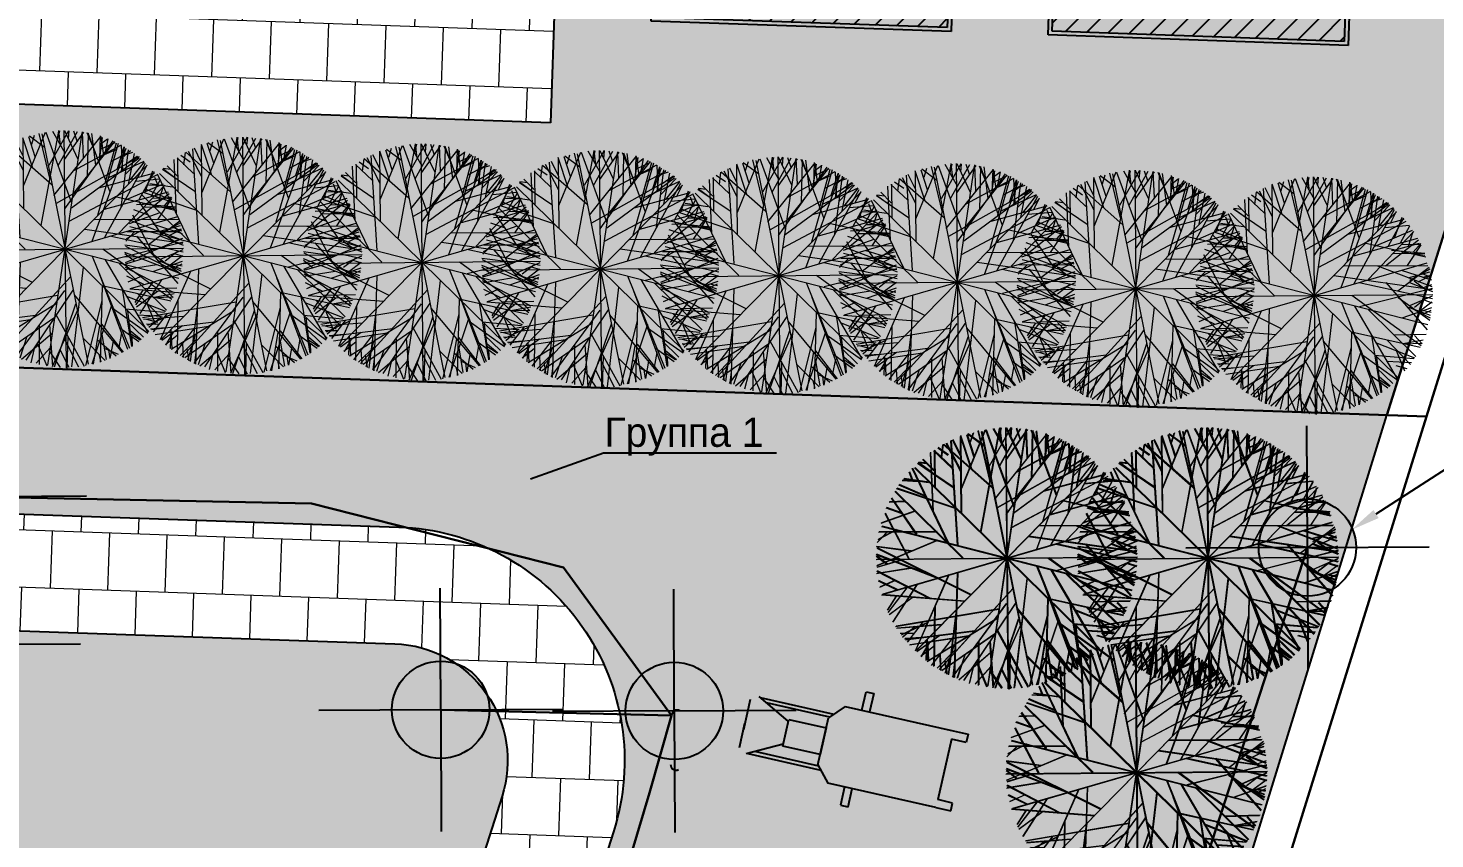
# Model space of a CAD drawing. Header units: millimetres. Extents: x -1042495 to -977915, y 3191218 to 3280168.
# Drawn here: x -999593 to -985150, y 3224631 to 3232953 of the extents above; entities that cross this region are included whole.
import ezdxf
from ezdxf import colors
from ezdxf.entities.mleader import LeaderData, LeaderLine
from ezdxf.math import Vec2, Vec3

# ---------------------------------------------------------------- set-up
doc = ezdxf.new("R2010")
doc.units = ezdxf.units.MM
doc.layers.get('0').update_dxf_attribs({"lineweight": 15})
for name, color, linetype in [('000 Граница', 6, 'Continuous'), ('000 дорожки', 7, 'Continuous'), ('000 Привязки', 1, 'Continuous'), ('_Освещение уличные фанари', 1, 'Continuous'), ('p', 7, 'Continuous'), ('оборудование', 251, 'Continuous')]:
    doc.layers.add(name, color=color, linetype=linetype)
for name, color, linetype, lineweight in [('_Группы Электрика', 7, 'Continuous', 15), ('_Кабель 0.4', 1, 'g5_119_3', 30), ('деревья', 118, 'Continuous', 0), ('мощение', 251, 'Continuous', 0), ('терраса', 39, 'Continuous', 25)]:
    doc.layers.add(name, color=color, linetype=linetype, lineweight=lineweight)
doc.layers.add('газон', color=7, linetype='Continuous', true_color=0xe4edc9)
doc.layers.add('кустарники лиственные', color=7, linetype='Continuous', lineweight=20, true_color=0x455c00)
doc.linetypes.add('g5_119_3', pattern='A,4,-1,[31,GUGK_2005.shx,S=0.1,R=0,X=0,Y=0],4,[31,GUGK_2005.shx,S=0.1,R=180,X=0,Y=0],-1', length=10)
pattern_1 = [(358, (0, 0), (20.56557541684968, 588.9210265458128), []), (88.00000000000001, (0, 0), (-273.8949378560566, 599.2038142542376), [589.28, -589.28])]

# ---------------------------------------------------------------- blocks, each defined once
blk = doc.blocks.new('й3')
at = {"layer": 'деревья', "lineweight": 0}
for p, q in [((-135.0005525550951, 507.1464805208379), (-91.23814700337243, 591.6659040655286)), ((-125.3775391008821, 549.405999999999), (-79.60253910088795, 594.5460000000021)), ((-123.6165391008835, 321.4429999999993), (-125.3775391008821, 587.7760000000017)), ((-84.73081395632471, 319.2984245867665), (30.18472518945055, 598.6245200519697)), ((-35.91373809227662, 439.5506420053425), (-58.28054031061765, 599.0202421789363)), ((-53.19453910087759, 596.8059999999969), (165.1154608991201, 167.9629999999997)), ((88.79587012191769, 318.1925874934095), (-22.57260615707492, 598.9517569541676)), ((24.27046089911892, 549.405999999999), (-14.46153910088469, 599.0560000000005)), ((0.01046089910960291, 599.9959999999992), (0.01046089910960291, -600)), ((4.904460899109836, 486.2079999999987), (36.59446089911216, 596.8059999999969)), ((41.50578191094974, 439.0534589406998), (65.89057539888017, 598.2269776790599)), ((182.7214608991198, 355.2979999999989), (54.20046089911193, 596.8059999999969)), ((98.21346089911822, 515.5489999999991), (128.1434608991112, 585.5159999999996)), ((141.4407932763133, 505.3888769947407), (98.75239104278444, 590.455800124404)), ((-281.4888741859613, 528.9573060386792), (-112.7948728737829, 414.9199384687236)), ((-264.4615391008847, 465.8940000000002), (-262.7015391008899, 538.1160000000018)), ((-211.8816873365868, 482.515776984219), (-236.8683836662094, 551.9357647941506)), ((-220.4475391008891, 420.7530000000006), (-165.8705391008843, 576.4860000000008)), ((-211.6455391008785, 558.4359999999979), (-0.3775391008821316, 450.094000000001)), ((160.0737781332427, 571.9944905743869), (-160.0479108090367, -571.9994361003774)), ((-152.7884397476591, 573.9827502718108), (152.8181503137312, -573.9739615039689)), ((288.1936128888919, 525.342583912512), (118.0687861137994, 413.4509819231462)), ((128.1379029491945, 457.8677427919756), (243.8677384947514, 548.8843468073355)), ((196.8054608991224, 195.0469999999987), (163.3544608991215, 576.4860000000008)), ((170.397460899112, 511.0349999999999), (232.0164608991181, 551.6660000000011)), ((177.4394608991133, 436.5519999999997), (254.9044608991098, 542.6359999999986)), ((-370.0965391008795, 470.4079999999994), (-352.4895391008904, 355.2979999999989)), ((-356.7090802918392, 403.6583734079941), (-360.9679840817407, 477.3444715575679)), ((-288.7343273347942, 372.4055333222132), (-341.6790637237718, 492.6199092083807)), ((-326.08153910088, 504.2639999999992), (-232.7715391008824, 235.6739999999991)), ((-311.997539100892, 511.0349999999999), (-2.138539100880735, 201.8179999999993)), ((308.4543852160714, 513.6832868732927), (232.3616181580437, 38.52492848058682)), ((290.2826751630491, 390.0823145520844), (381.0238815400808, 460.8085979921234)), ((293.455655662241, 368.7116002667135), (347.9187378474599, 488.2457542139673)), ((316.5234608991159, 508.7779999999984), (302.4394608991133, 305.643)), ((311.2424608991132, 425.2669999999998), (358.7774608991167, 481.6929999999993)), ((334.6982582304918, 152.2985200466064), (370.9978823884594, 468.4897907847335)), ((343.150570492362, 429.7561699665712), (341.0842435628729, 492.6928096689007)), ((361.8207935765968, 399.1009893844821), (367.012637720225, 472.7272352237742)), ((-438.7575391008868, 364.3260000000009), (-444.0395391008788, 402.6959999999999)), ((-396.8076433456154, 343.4669180922865), (-442.3373602484207, 404.4442160625076)), ((-327.3068585502187, 243.3246127296843), (-439.9406047233788, 405.1895660951341)), ((420.0104608991096, -420), (-419.9895391008904, 420)), ((420.0104608991096, 420), (-419.9895391008904, -420)), ((-70.07018586616323, 268.0709742500367), (-416.8697014679055, 430.3817135755489)), ((-401.7865391008818, 445.5800000000017), (-364.8145391008875, 432.0380000000005)), ((73.48758928989992, 267.154932551508), (422.3150574623724, 425.0602129267645)), ((352.3533238398231, 311.1219096192071), (425.6060320388206, 416.1899482537665)), ((356.9084824046004, 179.5655328020002), (395.253448104806, 450.4408271912253)), ((382.9753588877793, 358.8488365851808), (448.3674267571769, 397.7726525435719)), ((401.1537766107504, 338.4064880055666), (447.4521582789312, 398.8022315965463)), ((-498.6165391008835, 328.2139999999999), (-327.8425391008932, 328.2139999999999)), ((-418.2063616002852, 248.0229103230304), (-498.0082179690071, 330.8953268686164)), ((-215.783657173859, 336.2349408046648), (-489.180589252981, 346.1283241853707)), ((-458.1235391008813, 382.3830000000016), (-405.3075391008897, 330.4709999999977)), ((220.0527131675626, 333.4678763839584), (493.5530214783066, 339.8977176670378)), ((273.9233396625204, 41.75331222241584), (471.5081911544694, 369.7394500131886)), ((362.2984608991101, 251.474000000002), (489.0594608991087, 350.7839999999997)), ((371.10146089911, 371.0980000000018), (466.1714608991169, 375.612000000001)), ((392.6592563566373, 368.2823219073543), (470.6574895008525, 365.9130487317489)), ((421.3419184873928, 242.699107466924), (502.1870063696842, 324.5541346143291)), ((-532.0675391008845, 274.0440000000017), (-401.7865391008818, 208.5900000000001)), ((-324.4150638219289, 62.27628744814865), (-526.1533759547892, 287.0657493069812)), ((-463.1762074886065, 296.4660947846278), (-525.554375851978, 287.8489934372265)), ((-511.3619746919139, 312.3168581340142), (-477.8841576626146, 265.5830470337787)), ((139.8503166433802, -26.81907430767023), (508.1271040902211, 314.7452666953577)), ((233.7774608991167, 233.4170000000013), (533.0734608991188, 274.0440000000017)), ((348.5581469675672, 59.5629299951288), (514.1722588804259, 301.8261066776722)), ((400.4880733429891, 248.3472985080552), (525.5674764771102, 288.4694145117537)), ((438.6579054919566, 312.6930129474858), (512.3864388080547, 309.2458841340667)), ((466.9217214158707, 290.5688340694578), (529.1857451225515, 281.1623641762089)), ((-322.5605391008867, 206.3329999999987), (-591.9265391008812, 93.47999999999956)), ((-411.5494693277433, 158.459955849532), (-564.9168386439997, 207.5443449158265)), ((-560.2365391008934, 208.5900000000001), (-208.1235391008813, 208.5900000000001)), ((-547.9125391008856, 244.7019999999975), (-477.4895391008904, 210.8470000000016)), ((-543.0283221824648, 253.2084248991814), (-62.52599949126306, 227.072383933526)), ((546.2195446755068, 246.3032554413294), (65.42473445678479, 226.2551828219512)), ((207.6329210809636, -38.25208728140933), (559.5617397340975, 202.8334993686731)), ((543.6364608991134, 253.7309999999998), (209.1294608991157, 3.19800000000032)), ((555.4311410445953, 224.818594692988), (424.4265779900597, 68.93404850610386)), ((440.9195506814285, 196.7580680431129), (549.2291190486867, 234.1224404464956)), ((471.9990818601655, 243.3978430716306), (539.2284438386996, 252.8689247394068)), ((-532.8637371507939, 163.2191859484228), (-578.2263631852838, 148.7949576759784)), ((-515.4609233079973, 98.54498345770844), (-572.6002084126667, 174.6618882406001)), ((-570.7995391008881, 179.2479999999996), (-470.4475391008891, 147.6490000000013)), ((385.1854608991125, 134.107), (582.3694608991209, 136.3640000000014)), ((473.6668379497569, 144.5112152616712), (589.9020543264487, 97.87972775736853)), ((497.2983723718062, 77.56290629228897), (576.1591575681523, 150.26263693289)), ((501.9851994120836, 160.4329798010513), (573.6320403677673, 178.0454720173802)), ((-598.7065741755796, -23.94869840233878), (-422.7388603201543, 78.50885847608151)), ((-597.2085391008877, 28.02500000000146), (-120.0955391008902, 120.5650000000023)), ((-591.6266504157829, 91.53612947333386), (-233.2820820329362, -35.5104611952338)), ((586.7923360304994, 92.12508354019883), (-586.7714142322802, -92.12508354019883)), ((-586.6455391008785, 127.3359999999993), (-359.532539100881, 75.42399999999907)), ((-583.3923946483992, 111.5377155232236), (583.413316446633, -111.5417155232244)), ((293.6364608991134, -66.77100000000064), (594.6924608991103, 70.90999999999985)), ((382.1693753424479, 82.38481545913601), (593.5336273829453, 68.42412180306565)), ((518.465708811389, 81.4027751199319), (597.9616199044249, 29.06654278049245)), ((-526.6503143003938, 18.59388608425797), (-600.0346522483596, 26.22334510430301)), ((-599.9895391008904, 0), (600.0104608991096, 0)), ((-553.5049005364563, 30.24976032702034), (-597.6312180390669, 20.51108071124327)), ((-485.6729324420012, -5.210391314412846), (-596.0044234947418, 55.63014191040565)), ((-422.9392752957065, 30.06650506339429), (-594.7239989526715, -68.17859155776387)), ((-271.9023608874559, 53.24292071612945), (-568.6808197799546, -188.7017557274594)), ((-546.151539100887, -247.3349999999991), (-202.8425391008932, 0.940999999998894)), ((-463.8471792264172, -379.2700626656624), (-231.6938281466719, 42.23960072468617)), ((279.2606630172813, -51.33021654765616), (596.6108344967361, 59.87426511544618)), ((326.4001601022464, 50.99284687184627), (592.2222536433692, -92.42006513544766)), ((451.612003328235, 8.237302193843789), (596.0857440944237, -63.90961917515597)), ((510.9300588964543, 29.36164335765716), (597.6141378936445, -13.92662181210835)), ((-452.9615302292514, -70.93361994992301), (-598.2098532194213, -4.201486988778925)), ((-557.3205816202681, -22.82229465360797), (-597.4596120563801, -27.08849924895185)), ((-597.2085391008877, -48.71399999999994), (-542.6305391008937, -66.77100000000064)), ((-452.8425391008932, -1.315999999998894), (-590.1665391008864, -100.6270000000004)), ((-280.1607751698757, -46.03628652021507), (-541.2790100347338, -257.9203007852338)), ((-396.5684579023946, -48.4286402636244), (-524.1754434203613, -290.420827641683)), ((-208.3263739234244, -34.14554736892751), (-458.1088761616265, -379.9559796358371)), ((-140.6668200342392, -22.00553017303537), (-371.8886677986739, -467.9096099182207)), ((92.93246089911554, -91.59799999999814), (596.4534608991089, -28.40099999999802)), ((525.9320515789732, -286.0436314817998), (231.5823249500827, -45.39886356963689)), ((440.9070873893652, -10.09615617501186), (601.8395766287722, -4.478227000268816)), ((-460.8237942883134, -98.4422762635404), (-592.1037536352815, -93.94632754728082)), ((-518.4887315371452, -146.1084284586723), (-586.7172391922941, -117.954386739053)), ((-584.8845391008799, -123.1970000000001), (-364.8145391008875, -116.4259999999995)), ((-285.4482059718284, -231.7853622261646), (-584.6973008907953, -123.4130336769449)), ((-100.7295391008811, -100.6270000000004), (-25.02553910088318, -597.1779999999999)), ((263.7074608991097, -184.137999999999), (589.4114608991222, -98.36899999999878)), ((450.3120773121773, -86.27863323163183), (564.4736555427371, -198.1597619214517)), ((-422.2522624877893, -160.3310065548067), (-582.6058972013852, -141.23776512923)), ((-570.7995391008881, -184.137999999999), (-452.8425391008932, -179.6239999999998)), ((-470.9453104598215, -200.2541400139016), (-567.1573735125567, -188.7980335140419)), ((-435.5038698071294, -176.8320350480681), (-562.2039400956855, -195.6028685371384)), ((-526.7865391008818, -181.880000000001), (-554.9555391008762, -220.2510000000002)), ((-504.6351141737105, -187.4505086355966), (-537.2639397651219, -258.3356098171935)), ((-532.0675391008845, -274.4199999999983), (-167.6305391008791, -166.0809999999983)), ((-38.28032397094648, -137.1446148960677), (-508.1484769087838, -314.6774571303686)), ((-472.2085391008877, -193.1660000000011), (-502.1375391008769, -263.135000000002)), ((-307.9175300604838, -173.8212378640346), (-381.9431676607055, -457.7925142616368)), ((-148.2645391008846, -150.2819999999992), (-146.5045391008898, -576.8650000000016)), ((-0.3775391008821316, -190.9089999999997), (258.4254608991178, -538.4950000000026)), ((36.56804761187232, -137.611756047525), (504.1499432695127, -321.0815412172451)), ((511.4358622059372, -312.9102794800347), (113.1829758800304, -168.3534387906875)), ((186.2424608991132, -186.3940000000002), (267.2284608991176, -533.9809999999998)), ((188.002460899108, -186.3940000000002), (573.566460899121, -172.8529999999992)), ((282.5174175372667, -235.3754526905395), (583.1151143946772, -130.8019998020609)), ((381.6644608991191, -181.880000000001), (524.2704608991189, -290.219000000001)), ((387.931717971107, -171.1965454320562), (582.8078116149409, -136.7669300099005)), ((433.2570643739746, -182.3270852458954), (559.7092270170979, -202.7011512092067)), ((458.8950072147272, -159.1889338158981), (542.1834479092358, -253.7280476666092)), ((502.2482737321698, -193.8202989084748), (533.9766765464738, -265.1129793452019)), ((532.2799069045432, -166.8192201485253), (571.5000395893439, -176.3650809366445)), ((-481.6744480446359, -208.3628627018152), (-556.371960724442, -222.9047878993515)), ((-331.8418413366453, -206.6568962092169), (-535.4941306637775, -264.9277556486959)), ((-441.8301204239833, -241.0155229047814), (-491.4917007116892, -336.083928383825)), ((-359.532539100881, -224.7649999999994), (-440.5185391008854, -405.3290000000015)), ((-58.243356157167, -202.9220623680703), (-430.872431630487, -410.5845905258975)), ((-199.3205391008814, -202.1939999999995), (-285.5885391008778, -527.2099999999991)), ((-263.5413766265701, -256.4211360746885), (-190.8794569830643, -566.2837311692238)), ((21.78774632317072, -598.2826680039652), (-62.51505428526434, -227.5473126632933)), ((-29.33581541421881, -597.9520192564232), (59.65582550808904, -228.3141508825865)), ((55.69636470534897, -203.6367720276176), (425.6653707778605, -416.002230694321)), ((430.4928790094855, -414.6880855295822), (301.2686202310724, -236.4249589885876)), ((459.1294608991157, -240.5639999999985), (555.9604608991212, -222.5080000000016)), ((510.7578952267213, -215.4813764441569), (555.5797614219191, -221.2236832785784)), ((-396.9692967209558, -296.0430795440298), (-522.1243549497012, -291.4243618909131)), ((-389.4615391008847, -290.219000000001), (-514.4615391008847, -306.018)), ((-404.9847007704666, -269.0765055263219), (-514.2854167021869, -304.986493006294)), ((-208.5996367398329, -285.5095056348509), (-499.2755832033872, -325.8452836553879)), ((-465.1665391008864, -301.5040000000008), (-495.0955391008902, -335.3600000000006)), ((-468.1478938374057, -288.5557303976311), (-487.4665789734136, -348.4896834511055)), ((-428.1773692270217, -314.1199769484738), (-466.6087439534313, -370.0888784620656)), ((-372.5755129148311, -307.0744501663139), (-454.28109055401, -387.3941707064587)), ((-244.0059612134501, -305.4329921838726), (-325.6748870916199, -500.8810276150471)), ((-78.4466590549273, -272.8748852705176), (-319.3914154362865, -507.4451145246312)), ((-146.5045391008898, -321.8179999999993), (-39.10953910088574, -594.9219999999987)), ((75.01204941411561, -273.8398717044256), (312.9664957295026, -511.4430062770552)), ((204.9945615852048, -288.121950043791), (495.136313553332, -332.1360910199146)), ((240.1457022183895, -308.4922824216992), (319.3326017673389, -504.9590301115386)), ((304.2004608991119, -301.5040000000008), (323.566460899121, -500.125)), ((314.7634608991211, -312.7900000000009), (496.10146089911, -333.1029999999992)), ((368.6841509102087, -311.7620250565997), (449.3658736624493, -393.1101568036174)), ((472.9980015051697, -368.8022787084483), (403.0021310603479, -273.7506708016372)), ((424.1923111164215, -319.5112200807198), (461.9117209206161, -375.9623903433749)), ((425.0842904260062, -282.1652984077664), (499.782895989134, -267.6214224139767)), ((-324.3205391008814, -324.0750000000007), (-481.0105391008838, -355.6739999999991)), ((-436.997539100892, -346.6450000000004), (-466.9265391008812, -373.7299999999996)), ((-348.4957176558091, -334.1538468101862), (-437.8126856785093, -405.9141293363282)), ((-246.8565391008888, -378.2439999999988), (-387.7015391008899, -457.2410000000018)), ((-340.3900865853502, -359.6692862340278), (-350.4276820874366, -484.5066517522755)), ((-146.5045391008898, -362.4449999999997), (-276.7865391008818, -529.4670000000006)), ((-61.99753910089203, -362.4449999999997), (179.2004608991119, -570.094000000001)), ((228.4954608991102, -364.7020000000011), (353.4954608991102, -484.3260000000009)), ((335.8351587243233, -363.9449931723721), (344.2908033136773, -488.899477796087)), ((415.1154608991201, -326.3320000000022), (460.8904608991143, -380.5010000000002)), ((446.4059863773582, -333.6581829818278), (493.97450326533, -335.4081552897078)), ((-361.9901891429763, -388.5515040417413), (-422.0664631341788, -420.1794948621246)), ((-290.9816036934499, -410.6528846880537), (-391.2017989907035, -448.8652744534302)), ((-262.7015391008899, -439.1850000000013), (-347.2085391008877, -486.5829999999987)), ((-226.4988865047781, -411.8702413875762), (-259.9463365096744, -535.5089088390232)), ((-253.9016456983663, -444.3316812978301), (-253.7666342429875, -541.2232971627054)), ((-225.90650802858, -392.4712215012223), (-208.8351169842645, -561.0806023339974)), ((-208.5621134814282, -400.6373301257408), (-208.337384888262, -562.1235200339179)), ((-19.54923917903216, -423.5680467509337), (-137.1947480917006, -582.6957455487245)), ((-123.3656147873407, -441.5825186986149), (-74.0632626489969, -593.6335988481042)), ((14.21072773891501, -423.7749718896339), (129.83134504591, -584.3799629252426)), ((117.7906110670447, -443.1029002248542), (66.56638856901554, -594.5173378801628)), ((203.4988731656777, -403.2400645877315), (201.2288358218357, -564.7104549522119)), ((247.8624608991231, -448.2129999999997), (230.2564608991088, -549.7799999999988)), ((248.281351438709, -447.5051653526134), (246.9191559891478, -544.3872992915276)), ((285.7848988443002, -414.2987117931698), (385.5130706603086, -453.7773898769083)), ((375.7950621244818, -466.7241027966156), (360.0750996834977, -411.4276642688528)), ((-245.1227693336696, -479.287093267325), (-319.3350145100703, -503.4092924804681)), ((-257.2819391541416, -541.1443350143418), (-214.2933811278344, -502.9763220739405)), ((-146.5045391008898, -473.0409999999974), (-250.3775391008821, -543.0089999999982)), ((-215.1665391008864, -454.9840000000004), (-199.3205391008814, -561.0649999999987)), ((-126.8694504920277, -586.1962812315032), (-71.63152872859791, -481.8746533480371)), ((-84.88453910087992, -475.2980000000025), (-114.8145391008875, -585.893)), ((-69.62486100457318, -505.4203749263907), (-24.09291227036738, -566.3978104781272)), ((-61.91504352516495, -481.7497430059011), (-14.3838131052762, -598.434748622607)), ((55.83622509942506, -482.4885914892657), (6.830916403836454, -598.5622238122451)), ((63.2455331999081, -506.2687326230516), (16.94491813681088, -566.6645855169227)), ((59.48146089911461, -466.2690000000002), (105.2564608991088, -585.893)), ((119.4624519904319, -587.7631993474861), (65.55026171822101, -482.7503154472106)), ((250.4350919044809, -544.3666251630493), (207.9334046055737, -505.6571959532812)), ((-106.7550397947198, -546.9833596966273), (-87.679732130302, -590.5948127738629)), ((-87.77849414061347, -550.8485613334378), (-96.70581512030913, -590.214094558909)), ((-63.75753910088679, -527.2099999999991), (-93.6875391008798, -588.1500000000015)), ((-34.62414886130136, -553.2606185315562), (-49.45237867036485, -595.9466511151695)), ((27.64178813325998, -553.6480741613632), (41.92818239171174, -596.5184918884188)), ((84.12946089911566, -531.7239999999983), (38.35446089912148, -594.9219999999987)), ((99.84631166944746, -548.2986611909655), (80.22016689435986, -591.6650150066525)), ((80.8224200301629, -551.9094445154478), (89.25043505246867, -591.3848904126644))]:
    blk.add_line(p, q, dxfattribs=at)
blk = doc.blocks.new('A$C7F6C0051')
at = {"layer": 'газон'}
h = blk.add_hatch(dxfattribs=at)
h.set_pattern_fill('ANSI31', color=39, scale=50)
h.set_pattern_definition([(45, (664434.139723117, -3862271.177706703), (-112.2532015133644, 112.2532015133644), [])])
h.paths.add_polyline_path([(1337.150563922129, 8558.552884674165), (1302.251067219651, 7559.162057655398), (4300.423548276885, 7454.463567547966), (4335.323044979479, 8453.854394567199)])
h.paths.add_polyline_path([(5377.413883540547, 7416.854236408602), (7497.820784599171, 7342.807995788287), (6337.296497539151, 8383.943941204809), (5412.313380243024, 8416.24506342737)])
h.paths.add_polyline_path([(6337.296497539151, 8383.943941204809), (7497.820784599171, 7342.807995788287), (8375.58636459778, 7312.15574630117), (8410.485861300374, 8311.546573320404)])
h.paths.add_polyline_path([(8300.203451720183, 5153.47155993944), (8335.102948422777, 6152.862386958674), (5336.930467365426, 6257.56087706564), (5302.030970662949, 5258.170050046872)])
h.paths.add_polyline_path([(1261.767651044647, 6399.868698312435), (1226.86815434217, 5400.477871293668), (4225.040635399404, 5295.779381186236), (4259.940132101998, 6295.170208205469)])
h.paths.add_polyline_path([(4149.657722521923, 3137.095194824506), (4184.557219224516, 4136.486021843739), (1186.384738167166, 4241.184511950705), (1151.485241464688, 3241.793684931938)])
h.paths.add_polyline_path([(8224.820538842585, 2994.78737357771), (8259.720035545179, 3994.178200596943), (5261.547554487828, 4098.87669070391), (5226.648057785351, 3099.485863685142)])
h.paths.add_polyline_path([(8149.437625965104, 836.1031872159801), (8184.337122667697, 1835.494014235213), (5186.164641610347, 1940.19250434218), (5151.265144907869, 940.8016773234122)])
h.paths.add_polyline_path([(1111.00182529341, 2082.500325692352), (1076.102328590932, 1083.109498673584), (4074.274809648166, 978.4110085661523), (4109.17430635076, 1977.801835585386)])
at = {"layer": 'терраса'}
for p, q in [((1260.879454270704, 7520.582404443063), (1298.570910709444, 8599.924497623928)), ((1298.570910709444, 8599.924497623928), (4376.69465792831, 8492.43404778)), ((1302.251067219651, 7559.162057655398), (1337.150563922129, 8558.552884674165)), ((1337.150563922129, 8558.552884674165), (4335.323044979479, 8453.854394567199)), ((4335.323044979479, 8453.854394567199), (4300.423548276885, 7454.463567547966)), ((4376.69465792831, 8492.43404778), (4339.00320148957, 7413.091954599135)), ((5336.042270591599, 7378.274583196267), (5373.73372703034, 8457.616676377133)), ((5373.73372703034, 8457.616676377133), (8451.857474249206, 8350.126226533204)), ((5377.413883540547, 7416.854236408602), (5412.313380243024, 8416.24506342737)), ((5412.313380243024, 8416.24506342737), (8410.485861300374, 8311.546573320404)), ((8410.485861300374, 8311.546573320404), (8375.58636459778, 7312.15574630117)), ((8451.857474249206, 8350.126226533204), (8414.166017810465, 7270.784133352339)), ((4339.00320148957, 7413.091954599135), (1260.879454270704, 7520.582404443063)), ((4300.423548276885, 7454.463567547966), (1302.251067219651, 7559.162057655398)), ((8414.166017810465, 7270.784133352339), (5336.042270591599, 7378.274583196267)), ((8375.58636459778, 7312.15574630117), (5377.413883540547, 7416.854236408602)), ((1185.496541393222, 5361.898218081333), (1223.187997831963, 6441.240311262198)), ((1223.187997831963, 6441.240311262198), (4301.311745050829, 6333.74986141827)), ((1226.86815434217, 5400.477871293668), (1261.767651044647, 6399.868698312435)), ((1261.767651044647, 6399.868698312435), (4259.940132101998, 6295.170208205469)), ((4259.940132101998, 6295.170208205469), (4225.040635399404, 5295.779381186236)), ((4301.311745050829, 6333.74986141827), (4263.620288612088, 5254.407768237405)), ((5260.659357714001, 5219.590396834537), (5298.350814152742, 6298.932490015402)), ((5298.350814152742, 6298.932490015402), (8376.474561371608, 6191.442040171474)), ((5302.030970662949, 5258.170050046872), (5336.930467365426, 6257.56087706564)), ((5336.930467365426, 6257.56087706564), (8335.102948422777, 6152.862386958674)), ((8335.102948422777, 6152.862386958674), (8300.203451720183, 5153.47155993944)), ((8376.474561371608, 6191.442040171474), (8338.783104932867, 5112.099946990609)), ((4263.620288612088, 5254.407768237405), (1185.496541393222, 5361.898218081333)), ((4225.040635399404, 5295.779381186236), (1226.86815434217, 5400.477871293668)), ((8338.783104932867, 5112.099946990609), (5260.659357714001, 5219.590396834537)), ((8300.203451720183, 5153.47155993944), (5302.030970662949, 5258.170050046872)), ((1110.113628515741, 3203.214031719603), (1147.805084954482, 4282.556124900468)), ((1147.805084954482, 4282.556124900468), (4225.928832173347, 4175.065675056539)), ((1151.485241464688, 3241.793684931938), (1186.384738167166, 4241.184511950705)), ((1186.384738167166, 4241.184511950705), (4184.557219224516, 4136.486021843739)), ((4184.557219224516, 4136.486021843739), (4149.657722521923, 3137.095194824506)), ((4225.928832173347, 4175.065675056539), (4188.237375734607, 3095.723581875674)), ((5185.276444836403, 3060.906210472807), (5222.967901275144, 4140.248303653672)), ((5222.967901275144, 4140.248303653672), (8301.09164849401, 4032.757853809744)), ((5226.648057785351, 3099.485863685142), (5261.547554487828, 4098.87669070391)), ((5261.547554487828, 4098.87669070391), (8259.720035545179, 3994.178200596943)), ((8259.720035545179, 3994.178200596943), (8224.820538842585, 2994.78737357771)), ((8301.09164849401, 4032.757853809744), (8263.40019205527, 2953.415760628879)), ((4188.237375734607, 3095.723581875674), (1110.113628515741, 3203.214031719603)), ((4149.657722521923, 3137.095194824506), (1151.485241464688, 3241.793684931938)), ((8263.40019205527, 2953.415760628879), (5185.276444836403, 3060.906210472807)), ((8224.820538842585, 2994.78737357771), (5226.648057785351, 3099.485863685142)), ((1034.730715641985, 1044.529845461249), (1072.422172080725, 2123.871938642114)), ((1072.422172080725, 2123.871938642114), (4150.545919299591, 2016.381488798186)), ((1076.102328590932, 1083.109498673584), (1111.00182529341, 2082.500325692352)), ((1111.00182529341, 2082.500325692352), (4109.17430635076, 1977.801835585386)), ((4109.17430635076, 1977.801835585386), (4074.274809648166, 978.4110085661523)), ((4150.545919299591, 2016.381488798186), (4112.854462860851, 937.0393956173211)), ((5109.893531958922, 902.2220241110772), (5147.584988397663, 1981.564117291942)), ((5147.584988397663, 1981.564117291942), (8225.708735616528, 1874.073667448014)), ((5151.265144907869, 940.8016773234122), (5186.164641610347, 1940.19250434218)), ((5186.164641610347, 1940.19250434218), (8184.337122667697, 1835.494014235213)), ((8184.337122667697, 1835.494014235213), (8149.437625965104, 836.1031872159801)), ((8225.708735616528, 1874.073667448014), (8188.017279177788, 794.731574267149)), ((4112.854462860851, 937.0393956173211), (1034.730715641985, 1044.529845461249)), ((4074.274809648166, 978.4110085661523), (1076.102328590932, 1083.109498673584)), ((8188.017279177788, 794.731574267149), (5109.893531958922, 902.2220241110772)), ((8149.437625965104, 836.1031872159801), (5151.265144907869, 940.8016773234122))]:
    blk.add_line(p, q, dxfattribs=at)
blk = doc.blocks.new('A$C4F844F8D')
at = {"layer": 'кустарники лиственные', "xscale": -2.232502272000008, "yscale": 2.232502272, "zscale": 2.232502272, "rotation": 90.52186044708989}
for p in [(9644.492362379096, 33726.96035567252), (11710.10166546237, 33726.96035567252), (10977.35000122245, 31525.96097241854)]:
    blk.add_blockref('й3', p, dxfattribs=at)

msp = doc.modelspace()

# ---------------------------------------------------------------- hatches: boundary and pattern name
at = {"layer": '000 Привязки', "true_color": 0x999b37}
h = msp.add_hatch(color=55, dxfattribs=at)
h.dxf.hatch_style = 1
edge = h.paths.add_edge_path()
edge.add_line((-993583.6799596155, 3224703.432391435), (-995748.8988106595, 3217927.512614312))
edge.add_line((-995748.8988106595, 3217927.512614312), (-995463.1339425707, 3217836.197556381))
edge.add_line((-995463.1339425707, 3217836.197556381), (-995916.8989666475, 3216416.167768034))
edge.add_arc((-1005336.627306267, 3205577.485049185), 14359.95560829164, 36.37272834088418, 49.00660914071028, ccw=False)
edge.add_line((-993774.3333654694, 3214093.451459329), (-991611.2027678682, 3211415.603731206))
edge.add_line((-991611.2027678682, 3211415.603731206), (-989700.4723121859, 3215862.14240329))
edge.add_line((-989700.4723121859, 3215862.14240329), (-985642.9988891635, 3228982.245658144))
edge.add_line((-985642.9988891635, 3228982.245658144), (-1025266.52277493, 3230353.979917555))
edge.add_line((-1025266.52277493, 3230353.979917555), (-1023687.257262442, 3222587.872756049))
edge.add_line((-1023687.257262442, 3222587.872756049), (-1023695.783507126, 3222326.567317041))
edge.add_arc((-1023962.498053955, 3209574.404607299), 12754.95160418967, 56.17396388743788, 88.80181969915333, ccw=False)
edge.add_arc((-999698.3523725292, 3269111.528290848), 51863.62485566937, 250.6740921346428, 251.0128811404024)
edge.add_line((-1016572.471928616, 3220069.712741498), (-1016115.194578112, 3221500.734137557))
edge.add_line((-1016115.194578112, 3221500.734137557), (-1015829.429709447, 3221409.419079442))
edge.add_line((-1015829.429709447, 3221409.419079442), (-1015220.677720388, 3223314.471143827))
edge.add_arc((-1016363.737199767, 3223679.731361484), 1199.999999999999, 342.2789214714277, 448.0172584244991)
edge.add_line((-1016322.219045024, 3224879.012914259), (-1017141.033947819, 3224907.359622161))
edge.add_line((-1017141.033947819, 3224907.359622161), (-1017210.230796141, 3222908.559235268))
edge.add_line((-1017210.230796141, 3222908.559235268), (-1022207.237266012, 3223081.551546571))
edge.add_line((-1022207.237266012, 3223081.551546571), (-1022172.638803448, 3224080.952840546))
edge.add_line((-1022172.638803448, 3224080.952840546), (-1021999.646492447, 3229077.959310452))
edge.add_line((-1021999.646492447, 3229077.959310452), (-1017002.640022577, 3228904.966999148))
edge.add_line((-1017002.640022577, 3228904.966999148), (-1017071.838553805, 3226906.118000321))
edge.add_line((-1017071.838553805, 3226906.118000321), (-1015689.754689758, 3226858.271377789))
edge.add_arc((-1015648.236535015, 3228057.552930565), 1200.000000000151, 268.0172584244935, 340.1155040881408)
edge.add_arc((-1013391.324058854, 3227241.252694775), 1200.000000000096, 88.01725842450458, 160.1155040881408, ccw=False)
edge.add_line((-1013349.805904112, 3228440.534247551), (-995786.762608859, 3227832.515932257))
edge.add_arc((-995869.7989183429, 3225433.952826738), 2399.999999968609, -17.7210785285788, 88.01725842450071, ccw=False)
at = {"layer": '000 Привязки'}
h = msp.add_hatch(color=63, dxfattribs=at)
h.dxf.hatch_style = 1
h.paths.add_polyline_path([(-1011805.585722009, 3227186.355719584, 0.3358653458472708), (-1012990.163356131, 3226352.334384465), (-1014686.370235219, 3221044.15884712), (-1014400.605366708, 3220952.843789055), (-1014864.268888687, 3219501.837259145, -0.06009531094478113), (-1010897.421388716, 3219198.087636127, -0.01997373834346053), (-1008915.362652808, 3218727.443808323, -0.008941089048797653), (-1006559.417133614, 3217919.407219929, 0.06402424760871801), (-1003930.457703785, 3217213.639547406, 0.03407995651740548), (-1002412.233674913, 3217154.440826899, 0.01758182576164544), (-999720.2839163943, 3217163.475918677, -0.07362770074142866), (-997637.6322792079, 3216944.830531373), (-997177.723153974, 3218384.087904883), (-996891.9582853091, 3218292.772846768), (-994726.7394390075, 3225068.692609052, 0.4971568850238441), (-995828.2807636437, 3226633.234379483)])
at = {"layer": '_Освещение уличные фанари', "linetype": 'Continuous'}
h = msp.add_hatch(color=1, dxfattribs=at)
h.paths.add_polyline_path([(-986458.6426075806, 3227621.890975909), (-985958.6479067808, 3227624.192968993, 0.414213562373095), (-986460.9446006641, 3228121.885676709)], flags=0)
h.paths.add_polyline_path([(-986458.6426075806, 3227621.890975909), (-986958.6373083805, 3227619.588982826, 0.414213562373095), (-986456.3406144972, 3227121.89627511)], flags=0)
h = msp.add_hatch(color=1, dxfattribs=at)
h.paths.add_polyline_path([(-995357.1070616135, 3225956.180126853), (-994857.1123608137, 3225958.482119936, 0.414213562373095), (-995359.4090546969, 3226456.174827653)], flags=0)
h.paths.add_polyline_path([(-995357.1070616135, 3225956.180126853), (-995857.1017624133, 3225953.87813377, 0.414213562373095), (-995354.80506853, 3225456.185426054)], flags=0)
h = msp.add_hatch(color=1, dxfattribs=at)
h.paths.add_polyline_path([(-992958.6947586173, 3225945.325392888), (-992458.7000578175, 3225947.627385971, 0.414213562373095), (-992960.9967517008, 3226445.320093688)], flags=0)
h.paths.add_polyline_path([(-992958.6947586173, 3225945.325392888), (-993458.6894594171, 3225943.023399805, 0.414213562373095), (-992956.3927655339, 3225445.330692088)], flags=0)
at = {"layer": 'газон', "true_color": 0x727430}
h = msp.add_hatch(color=67, dxfattribs=at)
h.dxf.hatch_style = 1
h.paths.add_polyline_path([(-982039.1934415962, 3240437.868548498, 0.001555495267296737), (-986421.4929189277, 3244541.330935162, 0.1043142504488368), (-989483.2661139349, 3246554.811556486, 0.02033353067488166), (-992428.9320207144, 3247590.55676479), (-993683.5321425213, 3247769.907822432), (-994230.1263911356, 3231981.14252205), (-1010809.711529467, 3232555.114312276), (-1020176.10045645, 3232879.371100113), (-1021268.91759843, 3230215.586068688), (-985642.9988891633, 3228982.245658144)])
at = {"layer": 'мощение', "true_color": 0x636466}
h = msp.add_hatch(dxfattribs=at)
h.set_pattern_fill('AR-B88', color=251, scale=2.9, angle=358)
h.set_pattern_definition(pattern_1)
h.paths.add_polyline_path([(-993683.5321425213, 3247769.907822432), (-994169.1948029734, 3247839.335610852), (-996779.7052839868, 3247934.093047149), (-1002749.945646025, 3247983.40831168), (-1005577.815846718, 3248156.939174858), (-1007675.088804194, 3248256.061438203), (-1010727.377903154, 3248769.756375944), (-1012366.612956763, 3249261.285382871), (-1013436.760960046, 3249863.247539471), (-1014480.858273635, 3250377.609894259), (-1018638.092386191, 3254207.831572851), (-1021767.273593811, 3257083.719953278), (-1033142.18717787, 3244724.491745695), (-1029892.847197745, 3240962.538836047), (-1028035.586219523, 3238037.136016116), (-1026578.398414347, 3235140.741067335), (-1026248.435988127, 3233936.776853602), (-1026187.984877799, 3233910.884103522), (-1025364.760831568, 3231113.112787709), (-1025356.822437159, 3230683.464589713), (-1025266.522774937, 3230353.979917556), (-1021268.91759843, 3230215.586068688), (-1020176.10045645, 3232879.371100113), (-1010809.711529467, 3232555.114312276), (-994230.1263911356, 3231981.14252205)])
h.paths.add_polyline_path([(-1026578.589825366, 3240042.698307738), (-1031729.188251231, 3244783.092369184), (-1022586.999704096, 3254716.389332995), (-1017436.401278708, 3249975.995271549)], flags=16)
h.paths.add_polyline_path([(-1010818.60622736, 3244162.37139006), (-1010777.088072726, 3245361.652942839), (-1006579.602638, 3245216.339401621), (-1006621.120792633, 3244017.057848842), (-1006652.259408609, 3243117.596684257), (-1001855.133197494, 3242951.524065722), (-1001823.994581518, 3243850.985230306), (-997826.3894055882, 3243712.591381527), (-997784.8712509545, 3244911.872934305), (-994586.7871102104, 3244801.157855283), (-994628.3052648441, 3243601.876302504), (-994801.0580216785, 3238611.78952503), (-994801.2975758184, 3238604.869832591), (-995001.1778346151, 3238611.78952503), (-997799.5014577657, 3238708.665219176), (-997993.2528460566, 3233112.017972874), (-1011185.349926625, 3233568.717673846)], flags=16)
h.paths.add_polyline_path([(-1010901.642536627, 3241763.808284502), (-1010825.525919798, 3243962.491131263), (-1010818.60622736, 3244162.37139006), (-1006821.00105143, 3244023.97754128), (-1006621.120792633, 3244017.057848841), (-1006652.259408609, 3243117.596684257), (-1001855.133197493, 3242951.524065722), (-1001655.252938697, 3242944.604373283), (-1001631.03401516, 3243644.185279071), (-994835.1052160799, 3243408.915736146), (-994994.2581421761, 3238811.669783827), (-997792.5817653267, 3238908.545477972), (-997799.5014577657, 3238708.665219176), (-997986.333153618, 3233311.898231671), (-997993.2528460566, 3233112.017972874), (-1011185.349926625, 3233568.717673846), (-1011178.430234186, 3233768.597932642)], flags=0)
h.paths.add_polyline_path([(-1010701.762277831, 3241756.888592063), (-1010625.645661002, 3243955.571438824), (-1006827.920743869, 3243824.097282484), (-1006852.139667405, 3243124.516376697), (-1006904.037360698, 3241625.414435723)], flags=0)
h.paths.add_polyline_path([(-1010708.68197027, 3241557.008333267), (-1006910.957053137, 3241425.534176926), (-1007180.825058256, 3233630.204083863), (-1010978.54997539, 3233761.678240203)], flags=0)
h.paths.add_polyline_path([(-1006711.07679434, 3241418.614484487), (-1001913.950583224, 3241252.541865952), (-1002045.424739565, 3237454.816948819), (-1006842.55095068, 3237620.889567354)], flags=0)
h.paths.add_polyline_path([(-1006704.157101901, 3241618.494743284), (-1006659.179101048, 3242917.716425461), (-1001862.052889932, 3242751.643806926), (-1001907.030890785, 3241452.422124749)], flags=0)
h.paths.add_polyline_path([(-1006849.470643119, 3237421.009308557), (-1002052.344432004, 3237254.936690022), (-1002183.818588344, 3233457.211772889), (-1006980.94479946, 3233623.284391424)], flags=0)
h.paths.add_polyline_path([(-1001714.070324428, 3241245.622173513), (-997916.3454072946, 3241114.148017173), (-998186.2134124143, 3233318.81792411), (-1001983.938329548, 3233450.29208045)], flags=0)
at = {"layer": 'мощение'}
h = msp.add_hatch(dxfattribs=at)
h.set_pattern_fill('AR-B88', scale=2.9, angle=358)
h.set_pattern_definition(pattern_1)
edge = h.paths.add_edge_path()
edge.add_arc((-1011847.103876752, 3225987.074166808), 1200.000000000473, 88.01725842451651, 162.2789214714115, ccw=False)
edge.add_line((-1011805.585722009, 3227186.355719584), (-995828.2807636437, 3226633.234379483))
edge.add_arc((-995869.7989183862, 3225433.952826708), 1200.000000000148, -17.721078528572377, 88.017258424499, ccw=False)
edge.add_line((-994726.7394390075, 3225068.692609052), (-996891.9582853091, 3218292.772846768))
edge.add_line((-996891.9582853091, 3218292.772846768), (-995748.8988110814, 3217927.512614446))
edge.add_line((-995748.8988110814, 3217927.512614446), (-994325.1421959025, 3222383.071739348))
edge.add_line((-994325.1421959025, 3222383.071739348), (-993583.6799598569, 3224703.432390679))
edge.add_arc((-995869.7989183429, 3225433.952826739), 2399.999999968749, 342.2789214524695, 448.0172584245003)
edge.add_line((-995786.762608859, 3227832.515932257), (-1013349.805904112, 3228440.534247551))
edge.add_arc((-1013391.324058854, 3227241.252694775), 1200.000000000143, 88.01725842450462, 160.1155040881408)
edge.add_arc((-1015648.236535015, 3228057.552930565), 1200.000000000096, 268.0172584244935, 340.1155040881408, ccw=False)
edge.add_line((-1015689.754689758, 3226858.271377789), (-1017071.838553805, 3226906.118000321))
edge.add_line((-1017071.838553805, 3226906.118000321), (-1017141.033947819, 3224907.359622161))
edge.add_line((-1017141.033947819, 3224907.359622161), (-1016322.219045024, 3224879.012914259))
edge.add_arc((-1016363.737199767, 3223679.731361484), 1200.000000000148, -17.721078528572377, 88.017258424499, ccw=False)
edge.add_line((-1015220.677720388, 3223314.471143827), (-1015829.429709447, 3221409.419079442))
edge.add_line((-1015829.429709447, 3221409.419079442), (-1014686.370235219, 3221044.15884712))
edge.add_line((-1014686.370235219, 3221044.15884712), (-1012990.163356131, 3226352.334384465))

# ---------------------------------------------------------------- linework, layer by layer
msp.add_lwpolyline([(-1025266.522775386, 3230353.979917571), (-985642.9988891818, 3228982.245658144)])
at = {"layer": '000 Граница'}
msp.add_lwpolyline([(-1033142.18717787, 3244724.491745695), (-1001307.873298857, 3279313.550128862), (-989147.2214710452, 3275033.696493968), (-980318.0226566531, 3271335.582340404), (-978370.3115422465, 3252100.353685305), (-985642.9988891818, 3228982.245658085), (-1025266.522774909, 3230353.979917452), (-1023687.257262442, 3222587.872756049), (-1023919.598242972, 3215467.274630293), (-1025057.144647811, 3210444.437963888), (-1026565.012326453, 3205550.683263883), (-1027258.090718482, 3202758.955780372), (-999185.7569582202, 3193788.550144956), (-989700.4723121859, 3215862.14240329), (-985642.9988891818, 3228982.245658085)], dxfattribs=at)
msp.add_lwpolyline([(-1033142.18717787, 3244724.491745695), (-1001307.873298857, 3279313.550128862), (-989147.2214710452, 3275033.696493968), (-980318.0226566531, 3271335.582340404), (-978370.3115422465, 3252100.353685305), (-985642.9988891818, 3228982.245658085), (-1025266.522774909, 3230353.979917452), (-1023687.257262442, 3222587.872756049), (-1023919.598242972, 3215467.274630293), (-1025057.144647811, 3210444.437963888), (-1026565.012326453, 3205550.683263883), (-1027258.090718482, 3202758.955780372), (-999185.7569582202, 3193788.550144956), (-989700.4723121859, 3215862.14240329), (-985642.9988891818, 3228982.245658085)], dxfattribs=at)
at = {"layer": '000 дорожки'}
for p, q in [((-993681.731542887, 3247821.919429026), (-994230.1263911356, 3231981.14252205)), ((-985642.9988891818, 3228982.245658085), (-982642.1057202555, 3238521.356737778)), ((-994230.1263911356, 3231981.14252205), (-1010809.711529467, 3232555.114312276))]:
    msp.add_line(p, q, dxfattribs=at)
for points in [[(-1017071.838553805, 3226906.118000322), (-1015689.75468985, 3226858.271377793, 0.3253936965771617), (-1014519.780296935, 3227649.40281267, -0.3253936965559127), (-1013349.805904112, 3228440.534247551), (-995786.7626089862, 3227832.515932261, -0.4971568850216146), (-993583.6799595715, 3224703.432391573), (-995748.8988059182, 3217927.512629149)], [(-1014686.370235213, 3221044.158847139), (-1012990.163356159, 3226352.334384377, -0.3358653458688398), (-1011805.58572201, 3227186.355719584), (-995828.2807637287, 3226633.234379486, -0.4971568850217695), (-994726.7394389792, 3225068.69260914), (-996891.9582852969, 3218292.772846806)]]:
    msp.add_lwpolyline(points, format="xyb", dxfattribs=at)
at = {"layer": '_Кабель 0.4'}
for points in [[(-1008926.783072128, 3209298.121239907), (-1012211.027064602, 3210386.974626527), (-1017038.659848899, 3219331.117960164), (-1016740.537473766, 3221366.844321423), (-1016514.578125553, 3224336.395362822), (-1016192.264043038, 3227262.46328536), (-1012201.017260306, 3228760.720770217), (-1006833.858231992, 3228497.806286253), (-1000243.56967451, 3228145.611506935), (-996684.444484774, 3228074.436729515), (-994097.8540771853, 3227416.525561453), (-992986.7254949361, 3225897.895067338), (-993214.8000034806, 3225105.239996427), (-994214.3798663589, 3221744.096953093), (-995222.1355251613, 3216806.896721783)], [(-991577.0140440805, 3212877.700065468), (-988595.1636967829, 3221043.581555281), (-986458.6426075806, 3227621.890975909)], [(-995357.1070616135, 3225956.180126853), (-992986.7254949361, 3225897.895067338)]]:
    msp.add_lwpolyline(points, dxfattribs=at)
at = {"layer": '_Освещение уличные фанари', "color": 1, "linetype": 'Continuous'}
for p, q in [((-986458.6426075806, 3227621.890975909), (-986464.3975902891, 3228871.877727909)), ((-1000243.56967451, 3228145.611506935), (-998993.5829225109, 3228151.366489643)), ((-986458.6426075806, 3227621.890975909), (-987708.6293595801, 3227616.135993201)), ((-986458.6426075806, 3227621.890975909), (-985208.6558555812, 3227627.645958618)), ((-986458.6426075806, 3227621.890975909), (-986452.8876248721, 3226371.90422391)), ((-995357.1070616135, 3225956.180126853), (-995362.862044322, 3227206.166878853)), ((-992958.6947586173, 3225945.325392888), (-992964.4497413258, 3227195.312144888)), ((-1000305.940462179, 3226627.443313124), (-999055.9537101791, 3226633.198295832)), ((-995357.1070616135, 3225956.180126853), (-996607.0938136129, 3225950.425144145)), ((-995357.1070616135, 3225956.180126853), (-994107.120309614, 3225961.935109562)), ((-995357.1070616135, 3225956.180126853), (-995351.352078905, 3224706.193374854)), ((-992958.6947586173, 3225945.325392888), (-991708.7080066178, 3225951.080375596)), ((-992958.6947586173, 3225945.325392888), (-994208.6815106168, 3225939.570410179)), ((-992958.6947586173, 3225945.325392888), (-992952.9397759088, 3224695.338640888))]:
    msp.add_line(p, q, dxfattribs=at)
for centre in [(-986458.6426075806, 3227621.890975909), (-995357.1070616135, 3225956.180126853), (-992958.6947586173, 3225945.325392888)]:
    msp.add_circle(centre, 500, dxfattribs=at)
at = {"layer": 'p', "color": 5, "linetype": 'Continuous', "lineweight": 30}
for points in [[(-985234.7608315684, 3228968.112787709), (-1025674.760831568, 3230368.112787709), (-1026264.760831568, 3233058.112787709), (-1027264.760831568, 3235898.112787709), (-1028454.760831568, 3238328.112787709), (-1030514.760831568, 3241528.112787709), (-1032294.760831568, 3243608.112787709), (-1033584.760831568, 3244918.112787709), (-1001124.760831568, 3280168.112787709), (-989904.7608315684, 3276188.112787709), (-979914.7608315684, 3271988.112787709), (-978784.7608315684, 3260958.112787709), (-977914.7608315684, 3252418.112787709)], [(-1027724.760831568, 3202198.112787709), (-1024874.760831568, 3213088.112787709), (-1024274.760831568, 3216068.112787709), (-1024044.760831568, 3218928.112787709), (-1023974.760831568, 3221898.112787709), (-1024654.760831568, 3226668.112787709), (-1025674.760831568, 3230368.112787709), (-985234.7608315684, 3228968.112787709), (-989364.7608315684, 3215728.112787709), (-999254.7608315684, 3193138.112787709)]]:
    msp.add_lwpolyline(points, close=True, dxfattribs=at)
at = {"layer": 'оборудование', "color": 152, "linetype": 'Continuous', "true_color": 0x2776bb}
for p, q in [((-991032.747513925, 3225952.235796711), (-990990.3696075316, 3226139.887239007)), ((-990990.3696075316, 3226139.887239007), (-990911.250671219, 3226122.019564579)), ((-990911.250671219, 3226122.019564579), (-990953.6285776123, 3225934.368122283)), ((-992179.1927951586, 3226061.117396307), (-992249.5741405608, 3225749.465356376)), ((-991788.4471496658, 3225838.161570171), (-992088.1467917492, 3226091.62686888)), ((-992075.8739856621, 3226081.247375467), (-991320.2154642934, 3225910.594671219)), ((-991361.2255084114, 3225881.126173816), (-992013.3960869922, 3226028.40787543)), ((-991204.641500183, 3225991.055148005), (-991375.4285011812, 3225872.156366304)), ((-991204.641500183, 3225991.055148005), (-990094.3290113383, 3225740.309839875)), ((-992290.1466326929, 3225569.808376735), (-992233.775451539, 3225819.422724109)), ((-991845.7331497272, 3225583.268721306), (-991783.6948702628, 3225857.977257189)), ((-991783.6948702628, 3225857.977257189), (-991398.2866586265, 3225770.939327098)), ((-991483.7117809795, 3225392.672707009), (-991375.4285011812, 3225872.156366304)), ((-991398.2866586265, 3225770.939327098), (-991460.324938091, 3225496.230791215)), ((-990094.3290113383, 3225740.309839875), (-989941.9437512185, 3225705.896204626)), ((-989941.9437512185, 3225705.896204626), (-989961.4915633979, 3225619.337536173)), ((-991841.508446494, 3225603.203552484), (-992221.0481876465, 3225503.132987379)), ((-991474.7419734668, 3225378.469714239), (-992131.4103417377, 3225526.767165628)), ((-991460.324938091, 3225496.230791215), (-991845.7331497272, 3225583.268721306)), ((-990113.8768235177, 3225653.751171422), (-990253.9083283644, 3225033.684818746)), ((-989961.4915633979, 3225619.337536173), (-990113.8768235177, 3225653.751171422)), ((-992205.5059013326, 3225507.230912328), (-991454.1719940285, 3225337.554849069)), ((-991483.7117809795, 3225392.672707009), (-991382.44691578, 3225203.72407093)), ((-990272.1344269352, 3224952.9787628), (-991382.44691578, 3225203.72407093)), ((-991210.5529295219, 3225164.904719636), (-991252.9308359151, 3224977.25327734)), ((-991173.8118996028, 3224959.385602912), (-991131.4339932093, 3225147.037045208)), ((-991252.9308359151, 3224977.25327734), (-991173.8118996028, 3224959.385602912)), ((-990272.1344269355, 3224952.978762799), (-990119.7491668157, 3224918.56512755)), ((-990101.5230682447, 3224999.271183497), (-990253.9083283644, 3225033.684818746)), ((-990119.7491668157, 3224918.56512755), (-990101.5230682447, 3224999.271183497))]:
    msp.add_line(p, q, dxfattribs=at)
for centre, start, end in [((-992930.5779859214, 3225896.710655481), 61.2951142908692, 178.7915450197536), ((-992941.2006112542, 3225393.1409318), 178.7915450197536, 296.287975724287)]:
    msp.add_arc(centre, 56.15999999999997, start, end, dxfattribs=at)

# ---------------------------------------------------------------- block references
for name, p in [('A$C7F6C0051', (-994230.1263911356, 3231981.14252205)), ('A$C4F844F8D', (-999191.7261921103, 3193782.592599945))]:
    msp.add_blockref(name, p)
at = {"layer": 'кустарники лиственные'}
for p, xscale, yscale, zscale, rotation in [((-999214.5364129985, 3230685.207474322), -2.029547520000008, 2.029547519999999, 2.02954752, 90.52186044709003), ((-997382.3068075224, 3230617.227223942), -2.029547520000008, 2.029547519999999, 2.02954752, 90.52186044709003), ((-995550.0772020464, 3230549.246973563), -2.029547520000008, 2.029547519999999, 2.02954752, 90.52186044709003), ((-993717.8475965704, 3230481.266723183), -2.029547520000008, 2.029547519999999, 2.02954752, 90.52186044709003), ((-991885.6179910944, 3230413.286472803), -2.029547520000008, 2.029547519999999, 2.02954752, 90.52186044709003), ((-990053.3883856183, 3230345.306222423), -2.029547520000008, 2.029547519999999, 2.02954752, 90.52186044709003), ((-988221.1587801423, 3230277.325972043), -2.029547520000008, 2.029547519999999, 2.02954752, 90.52186044709003), ((-986388.9291746663, 3230209.345721663), -2.029547520000008, 2.029547519999999, 2.02954752, 90.52186044709003), ((-989541.264595841, 3227515.510500628), -2.232502272000008, 2.232502272, 2.232502272, 90.52186044708989), ((-987475.6552927578, 3227515.510500628), -2.232502272000008, 2.232502272, 2.232502272, 90.52186044708989), ((-988208.4069569977, 3225314.511117374), -2.232502272000008, 2.232502272, 2.232502272, 90.52186044708989)]:
    msp.add_blockref('й3', p, dxfattribs=dict(at, xscale=xscale, yscale=yscale, zscale=zscale, rotation=rotation))

# ---------------------------------------------------------------- leaders
at = {"layer": '_Группы Электрика'}
ml = msp.add_multileader_mtext('Standard', dxfattribs=at)
ml.set_content('Группа 1', color=256)
ml.set_leader_properties()
ml.build(insert=Vec2(0, 0))
ml.multileader.update_dxf_attribs({"text_left_attachment_type": 6, "text_right_attachment_type": 6, "dogleg_length": 0.36, "arrow_head_size": 300})
ctx = ml.context
ctx.base_point, ctx.char_height, ctx.arrow_head_size, ctx.landing_gap_size, ctx.plane_origin = Vec3(-993685.2230918799, 3228595.455963162), 300, 300, 9, Vec3(-995271.6112760038, 3227986.402099226)
ctx.left_attachment, ctx.right_attachment = 6, 6
notes = []
notes.append((ctx, [(0, (1, 1, 0), (-993685.5830918798, 3228595.455963162), (1, 0), 0.3599999999999679, [(0, [(-994717.6749301952, 3228227.522292064)], 0, [])])]))
ctx.mtext.insert, ctx.mtext.flow_direction = Vec3(-993676.2230918799, 3228955.455963162), 5
ml = msp.add_multileader_mtext('Standard', dxfattribs=at)
ml.set_content('Группа 1', color=256)
ml.set_leader_properties()
ml.build(insert=Vec2(0, 0))
ml.multileader.update_dxf_attribs({"text_left_attachment_type": 6, "text_right_attachment_type": 6, "dogleg_length": 0.36, "arrow_head_size": 300})
ctx = ml.context
ctx.base_point, ctx.char_height, ctx.arrow_head_size, ctx.landing_gap_size, ctx.plane_origin = Vec3(-984973.4098642572, 3228471.00708049), 300, 300, 9, Vec3(-986559.7980483811, 3227561.953216554)
ctx.left_attachment, ctx.right_attachment = 6, 6
notes.append((ctx, [(0, (1, 1, 0), (-984973.7698642572, 3228471.00708049), (1, 0), 0.3599999999999679, [(0, [(-986005.8617025726, 3227803.073409392)], 0, [])])]))
ctx.mtext.insert, ctx.mtext.flow_direction = Vec3(-984964.4098642572, 3228831.00708049), 5
for ctx, leaders in notes:
    for number, flags, end, landing, length, lines in leaders:
        leader = LeaderData()
        leader.index, (leader.has_last_leader_line, leader.has_dogleg_vector, leader.attachment_direction) = number, flags
        leader.last_leader_point, leader.dogleg_vector, leader.dogleg_length = Vec3(end), Vec3(landing), length
        for number, points, colour, breaks in lines:
            line = LeaderLine()
            line.index, line.vertices, line.color, line.breaks = number, Vec3.list(points), colors.encode_raw_color(colour), breaks
            leader.lines.append(line)
        ctx.leaders.append(leader)

doc.saveas('drawing.dxf')
